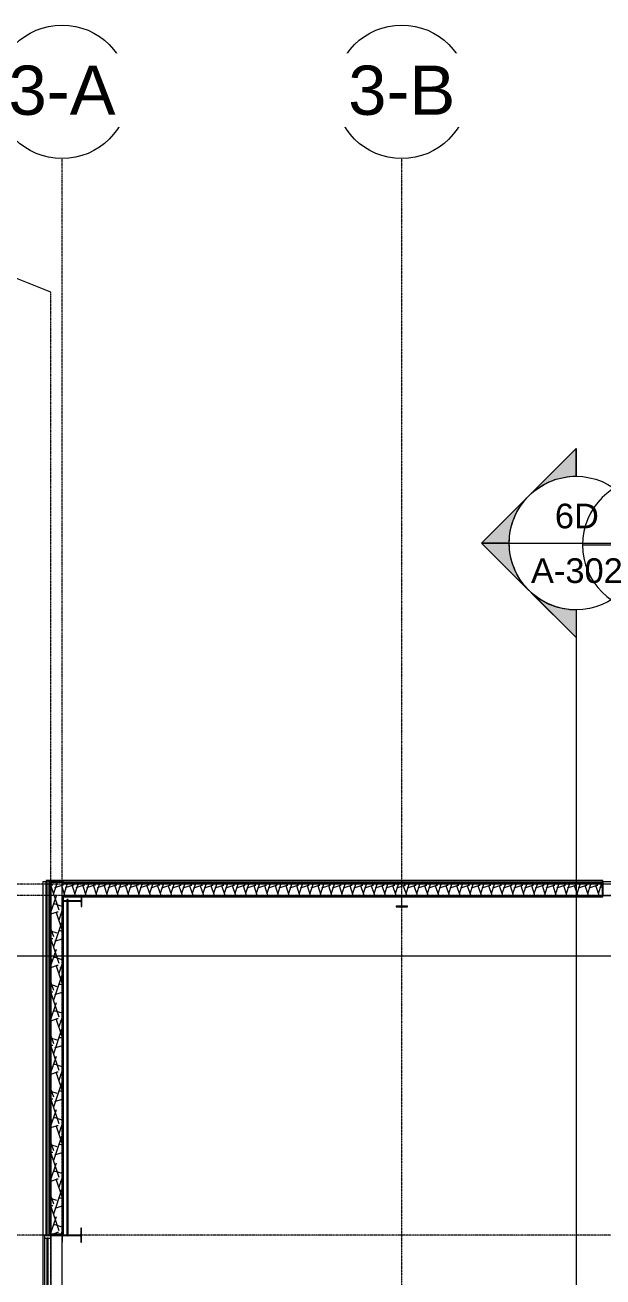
# Model space of a CAD drawing. Header units: inches. Extents: x 25369 to 33161, y -23509 to -20274.
# Drawn here: x 27972 to 28388, y -21174 to -20274 of the extents above; entities that cross this region are included whole.
import ezdxf

# ---------------------------------------------------------------- set-up
doc = ezdxf.new("R2010")
doc.units = ezdxf.units.IN
doc.header["$MEASUREMENT"] = 0
doc.linetypes.add('Grid Line 1_2_', pattern=[0.875, 0.5, -0.125, 0.125, -0.125])
for name, color, linetype, lineweight in [('A-GLAZ-CURT', 52, 'Continuous', 9), ('A-GLAZ-CWMG', 51, 'Continuous', 9), ('A-WALL', 113, 'Continuous', 9), ('A-WALL-PATT', 111, 'Continuous', 25), ('G-ANNO-SYMB', 111, 'Continuous', 9), ('L-SITE-WALL', 31, 'Continuous', 9), ('S-BEAM', 12, 'Continuous', 9), ('S-COLS', 52, 'Continuous', 9), ('S-GRID', 1, 'Continuous', 9), ('S-GRID-IDEN', 1, 'Continuous', 9)]:
    doc.layers.add(name, color=color, linetype=linetype, lineweight=lineweight)
doc.styles.add('Arial', font='arial.ttf', dxfattribs={"height": 35.407186})
doc.styles.add('Arial_1', font='arial.ttf', dxfattribs={"height": 17.703593})
pattern_1 = [(45, (5929.126, 0), (-19.00703, 19.00703), []), (45, (5929.126, 28.8), (-19.00703, 19.00703), [])]
pattern_2 = [(0, (5929.126, 0), (0, 24), []), (90, (5929.126, 0), (-24, 1e-15), [])]
pattern_3 = [(161.57, (5930.086, 0.96), (-7.6802237, -0.0009796), [0, -54.643, 6.067, 0]), (18.43, (5928.166, 0.96), (-7.6802237, 0.0009796), [0, -54.643, 6.067, 0]), (108.43, (5930.086, 0.96), (3.8382953, -19.20136532), [18.211, -42.499]), (71.57, (5928.166, 0.96), (3.8382953, 19.20136532), [18.211, -42.499])]

# ---------------------------------------------------------------- blocks, each defined once
blk = doc.blocks.new('Struct_Xcel_Sports Complex_rvt-2-Overall Floor Plan')
at = {"layer": 'L-SITE-WALL', "color": 7}
blk.add_line((22058.14, -21143.93), (22058.14, -20899.55), dxfattribs=at)
blk = doc.blocks.new('Rectangular Mullion - Exterior 2_ x 4_5_-1142339-Overall Floor Plan')
at = {"layer": 'A-GLAZ-CWMG', "lineweight": 13}
for p, q in [((-2, 3), (0, 3)), ((-2, -1.5), (-2, 3)), ((0, 3), (0, -1.5)), ((0, -1.5), (-2, -1.5))]:
    blk.add_line(p, q, dxfattribs=at)
blk = doc.blocks.new('Girt_C - 8_D-1405501-Overall Floor Plan')
at = {"layer": 'S-BEAM'}
for p, q in [((22555.27, -20891.55), (22458.52, -20891.55)), ((22458.52, -20899.55), (22551.14, -20899.55))]:
    blk.add_line(p, q, dxfattribs=at)
blk = doc.blocks.new('Girt_C - 8_D-1405510-Overall Floor Plan')
at = {"layer": 'S-BEAM'}
for p, q in [((22061.64, -21143.68), (22061.64, -21182.12)), ((22069.64, -21182.12), (22069.64, -21148.8))]:
    blk.add_line(p, q, dxfattribs=at)
blk = doc.blocks.new('System Panel - INSULATED LOW-E GLAZING _SEE ELEVATIONS FOR U-FACTOR_ SHGC_ _ LT_-827433-Overall Floor Plan')
at = {"layer": 'A-GLAZ-CURT'}
for p, q in [((17.09375, -0.25), (-17.09375, -0.25)), ((-17.09375, -0.25), (-17.09375, -1.25)), ((-17.09375, -1.25), (-17.09375, -0.25)), ((17.09375, -0.25), (-17.09375, -0.25)), ((-17.09375, -1.25), (17.09375, -1.25)), ((-17.09375, -1.25), (17.09375, -1.25)), ((17.09375, -1.25), (17.09375, -0.25)), ((17.09375, -0.25), (17.09375, -1.25))]:
    blk.add_line(p, q, dxfattribs=at)
blk = doc.blocks.new('Rectangular Mullion - Exterior 2_ x 4_5_-V79-Overall Floor Plan')
at = {"layer": 'A-GLAZ-CWMG'}
for p, q in [((22057.02, -22300.37), (22057.02, -22334.55)), ((22061.52, -22300.37), (22061.52, -22334.55))]:
    blk.add_line(p, q, dxfattribs=at)
blk = doc.blocks.new('Round Bar - 1_-1267021-Overall Floor Plan')
at = {"layer": 'S-BEAM'}
for p, q in [((22073.14, -21867.69), (22073.14, -21988.86)), ((22074.14, -21988.86), (22074.14, -21867.69))]:
    blk.add_line(p, q, dxfattribs=at)
for centre, start_param, end_param in [((22073.64, -21867.69), 0, 3.141593), ((22073.64, -21867.69), 3.141593, 6.283185), ((22073.64, -22108.84), 3.926991, 5.497787)]:
    blk.add_ellipse(centre, major_axis=(0.5, 0), ratio=0.507473, start_param=start_param, end_param=end_param, dxfattribs=at)
blk = doc.blocks.new('Round Bar - 1_-V84-Overall Floor Plan')
at = {"layer": 'S-BEAM'}
for p, q in [((22073.14, -21022.63), (22073.14, -21143.8)), ((22074.14, -21143.8), (22074.14, -21022.63))]:
    blk.add_line(p, q, dxfattribs=at)
for centre, start_param, end_param in [((22073.64, -20902.65), 0, 3.141593), ((22073.64, -21143.8), 0, 3.141593), ((22073.64, -21143.8), 3.141593, 6.283185)]:
    blk.add_ellipse(centre, major_axis=(0.5, 0), ratio=0.507473, start_param=start_param, end_param=end_param, dxfattribs=at)
blk = doc.blocks.new('Section - Section Head - Filled-1526-Overall Floor Plan')
at = {"layer": 'G-ANNO-SYMB'}
h = blk.add_hatch(color=256, dxfattribs=at)
edge = h.paths.add_edge_path(flags=0)
edge.add_line((-0.4268, 0.1768), (-0.25, 0.3536))
edge.add_line((-0.25, 0.3536), (-0.25, 0.25))
edge.add_arc((-0.25, 0), 0.25, 90, 135)
h = blk.add_hatch(color=256, dxfattribs=at)
edge = h.paths.add_edge_path(flags=0)
edge.add_arc((-0.25, 0), 0.25, 45, 90)
edge.add_line((-0.25, 0.25), (-0.25, 0.3536))
edge.add_line((-0.25, 0.3536), (-0.0732, 0.1768))
h = blk.add_hatch(color=256, dxfattribs=at)
edge = h.paths.add_edge_path(flags=0)
edge.add_arc((-0.25, 0), 0.2503, 137.9216, 180)
edge.add_line((-0.5003, 0), (-0.6036, 0))
edge.add_line((-0.6036, 0), (-0.4358, 0.1678))
h = blk.add_hatch(color=256, dxfattribs=at)
edge = h.paths.add_edge_path(flags=0)
edge.add_line((-0.0642, 0.1678), (0.1036, 0))
edge.add_line((0.1036, 0), (0.0003, 0))
edge.add_arc((-0.25, 0), 0.2503, 0, 42.0784)
for p, q in [((-0.25, 0.3536), (-0.6036, 0)), ((-0.25, 0.3536), (-0.4268, 0.1768)), ((-0.25, 0.3536), (0.1036, 0)), ((-0.25, 0.25), (-0.25, 0.3536)), ((-0.0732, 0.1768), (-0.25, 0.3536)), ((-0.25, 0.3536), (-0.25, 0.25)), ((-0.4358, 0.1678), (-0.6036, 0)), ((0.1036, 0), (-0.0642, 0.1678)), ((-0.6036, 0), (-0.5003, 0)), ((0.0003, 0), (0.1036, 0)), ((-0.5, 0), (-0.6036, 0)), ((0, 0), (0.1036, 0))]:
    blk.add_line(p, q, dxfattribs=at)
for radius, start, end in [(0.25, 360, 180), (0.25, 90, 135), (0.25, 45, 90), (0.2503, 137.9216, 180), (0.2503, 0, 42.0784), (0.25, 180, 360)]:
    blk.add_arc((-0.25, 0), radius, start, end, dxfattribs=at)
blk = doc.blocks.new('Grid - Grid Head - Circle-14747-Overall Floor Plan')
at = {"layer": 'S-GRID-IDEN'}
blk.add_circle((0, 0), 0.25, dxfattribs=at)

msp = doc.modelspace()

# ---------------------------------------------------------------- hatches: boundary and pattern name
at = {"layer": 'A-WALL-PATT', "lineweight": 9}
h = msp.add_hatch(dxfattribs=at)
h.set_pattern_fill('FP_18', color=256, style=0, pattern_type=2)
h.set_pattern_definition(pattern_2)
h.paths.add_polyline_path([(27989.27, -21142.93), (27990.27, -21142.93), (27990.27, -20889.93), (27989.27, -20889.93), (27989.27, -21136.05)], flags=0)
h = msp.add_hatch(dxfattribs=at)
h.set_pattern_fill('FP_16', color=256, style=0, pattern_type=2)
h.set_pattern_definition(pattern_3)
h.paths.add_polyline_path([(27994.24, -21142.93), (27998.77, -21142.93), (27998.77, -20889.93), (27990.77, -20889.93), (27990.77, -21142.93)], flags=0)
h = msp.add_hatch(dxfattribs=at)
h.set_pattern_fill('FP_16', color=256, style=0, pattern_type=2)
h.set_pattern_definition(pattern_3)
h.paths.add_polyline_path([(27999.52, -20899.55), (28387.64, -20899.55), (28387.64, -20891.55), (27998.77, -20891.55), (27998.77, -20899.55)], flags=0)
h = msp.add_hatch(dxfattribs=at)
h.set_pattern_fill('FP_18', color=256, style=0, pattern_type=2)
h.set_pattern_definition(pattern_2)
h.paths.add_polyline_path([(27999.52, -20891.55), (28387.64, -20891.55), (28387.64, -20890.55), (27999.52, -20890.55)], flags=0)
at = {"layer": 'S-COLS'}
h = msp.add_hatch(dxfattribs=at)
h.set_pattern_fill('FP_13', color=256, style=0, pattern_type=2)
h.set_pattern_definition(pattern_1)
h.paths.add_polyline_path([(28239.02, -20907.8), (28247.02, -20907.8), (28247.02, -20907.37), (28243.85, -20907.37), (28243.36, -20907.17), (28243.16, -20906.68), (28243.16, -20900.68), (28243.36, -20900.19), (28243.85, -20899.99), (28247.02, -20899.99), (28247.02, -20899.55), (28239.02, -20899.55), (28239.02, -20899.99), (28242.18, -20899.99), (28242.67, -20900.19), (28242.87, -20900.68), (28242.87, -20906.68), (28242.67, -20907.17), (28242.18, -20907.37), (28239.02, -20907.37)], flags=0)
h = msp.add_hatch(dxfattribs=at)
h.set_pattern_fill('FP_13', color=256, style=0, pattern_type=2)
h.set_pattern_definition(pattern_1)
h.paths.add_polyline_path([(27999.2, -21148.8), (27999.2, -21144.64), (27999.4, -21144.15), (27999.89, -21143.95), (28002.34, -21143.89), (28002.27, -21143.66), (27999.89, -21143.66), (27999.4, -21143.46), (27999.2, -21142.97), (27999.2, -21138.8), (27998.77, -21138.8), (27998.77, -21148.8)], flags=0)
h.paths.add_polyline_path([(28012.77, -21148.8), (28012.77, -21138.8), (28012.33, -21138.8), (28012.33, -21142.97), (28012.13, -21143.46), (28011.64, -21143.66), (28003.27, -21143.66), (28003.18, -21143.9), (28003.25, -21143.95), (28011.78, -21144.01), (28012.13, -21144.15), (28012.33, -21144.64), (28012.33, -21148.8)], flags=0)

# ---------------------------------------------------------------- linework, layer by layer
at = {"layer": 'A-WALL', "lineweight": 25}
for p, q in [((27987.89, -20889.18), (27987.45, -20889.18)), ((27987.45, -20889.18), (27987.45, -21143.68)), ((28387.64, -20889.05), (27987.89, -20889.05)), ((27987.89, -20889.05), (27987.89, -20889.18)), ((28387.64, -20900.3), (28387.64, -20889.05)), ((27999.52, -21143.68), (27999.52, -20900.3)), ((27999.52, -20900.3), (28387.64, -20900.3)), ((27987.45, -21143.68), (27999.52, -21143.68))]:
    msp.add_line(p, q, dxfattribs=at)
at = {"layer": 'A-WALL'}
for p, q in [((27987.77, -20889.18), (27987.77, -21143.68)), ((27999.52, -20889.18), (27987.89, -20889.18)), ((27989.27, -20889.18), (27989.27, -21143.68)), ((27989.27, -20889.93), (27998.77, -20889.93)), ((27990.27, -20889.93), (27990.27, -21142.93)), ((27990.77, -20889.93), (27990.77, -21142.93)), ((27998.77, -20889.93), (27998.77, -20891.55)), ((28387.64, -20891.55), (27998.77, -20891.55)), ((27999.52, -20891.55), (27999.52, -20889.18)), ((28387.64, -20890.55), (27999.52, -20890.55)), ((27998.77, -20899.55), (27998.77, -21142.93)), ((27998.77, -20899.55), (28387.64, -20899.55)), ((27998.77, -21142.93), (27989.27, -21142.93))]:
    msp.add_line(p, q, dxfattribs=at)
at = {"layer": 'G-ANNO-SYMB'}
for p, q in [((28320.3, -20646.34), (28416.3, -20646.34)), ((28372.98, -20647.61), (28468.98, -20647.61)), ((28368.3, -20694.34), (28368.3, -22908.84)), ((28701.76, -20943.13), (27934.61, -20943.13))]:
    msp.add_line(p, q, dxfattribs=at)
at = {"layer": 'L-SITE-WALL'}
for p, q in [((27985.27, -20889.55), (27987.45, -20889.55)), ((27985.27, -22800.8), (27985.27, -20889.55)), ((27987.45, -20891.55), (27987.27, -20891.55)), ((27987.27, -20891.55), (27987.27, -21143.93)), ((28387.64, -20889.55), (28484.39, -20889.55))]:
    msp.add_line(p, q, dxfattribs=at)
at = {"layer": 'S-COLS', "lineweight": 15}
for p, q in [((27999.2, -20899.55), (27998.77, -20899.55)), ((27998.77, -20899.55), (27998.77, -20907.55)), ((27999.2, -20902.72), (27999.2, -20899.55)), ((28013.02, -20899.55), (28012.58, -20899.55)), ((28012.58, -20899.55), (28012.58, -20902.72)), ((28013.02, -20907.55), (28013.02, -20899.55)), ((28247.02, -20899.55), (28239.02, -20899.55)), ((28239.02, -20899.55), (28239.02, -20899.99)), ((28239.02, -20899.99), (28242.18, -20899.99)), ((28242.87, -20900.68), (28242.87, -20906.68)), ((28243.16, -20906.68), (28243.16, -20900.68)), ((28243.85, -20899.99), (28247.02, -20899.99)), ((28247.02, -20899.99), (28247.02, -20899.55)), ((27998.77, -20907.55), (27999.2, -20907.55)), ((27999.2, -20907.55), (27999.2, -20904.39)), ((28002.27, -20903.41), (27999.89, -20903.41)), ((27999.89, -20903.7), (28002.27, -20903.7)), ((28011.89, -20903.41), (28003.27, -20903.41)), ((28003.27, -20903.7), (28011.89, -20903.7)), ((28012.58, -20904.39), (28012.58, -20907.55)), ((28012.58, -20907.55), (28013.02, -20907.55)), ((28242.18, -20907.37), (28239.02, -20907.37)), ((28239.02, -20907.37), (28239.02, -20907.8)), ((28239.02, -20907.8), (28247.02, -20907.8)), ((28247.02, -20907.37), (28243.85, -20907.37)), ((28247.02, -20907.8), (28247.02, -20907.37)), ((27999.2, -21138.8), (27998.77, -21138.8)), ((27998.77, -21138.8), (27998.77, -21148.8)), ((27999.2, -21142.97), (27999.2, -21138.8)), ((28002.27, -21143.66), (27999.89, -21143.66)), ((27999.89, -21143.95), (28002.39, -21143.95)), ((28003.14, -21143.95), (28011.64, -21143.95)), ((28011.64, -21143.66), (28003.27, -21143.66)), ((28012.77, -21138.8), (28012.33, -21138.8)), ((28012.33, -21138.8), (28012.33, -21142.97)), ((28012.77, -21148.8), (28012.77, -21138.8)), ((27998.77, -21148.8), (27999.2, -21148.8)), ((27999.2, -21148.8), (27999.2, -21144.64)), ((28012.33, -21144.64), (28012.33, -21148.8)), ((28012.33, -21148.8), (28012.77, -21148.8))]:
    msp.add_line(p, q, dxfattribs=at)
for centre, start, end in [((28242.18, -20900.68), 0, 90), ((28243.85, -20900.68), 90, 180), ((27999.89, -20902.72), 180, 270), ((27999.89, -20904.39), 90, 180), ((28011.89, -20902.72), 270, 0), ((28011.89, -20904.39), 0, 90), ((28242.18, -20906.68), 270, 0), ((28243.85, -20906.68), 180, 270), ((27999.89, -21142.97), 180, 270), ((27999.89, -21144.64), 90, 180), ((28011.64, -21142.97), 270, 0), ((28011.64, -21144.64), 0, 90)]:
    msp.add_arc(centre, 0.691, start, end, dxfattribs=at)
at = {"layer": 'S-GRID', "linetype": 'Grid Line 1_2_'}
for p, q in [((27998.77, -23155.1), (27998.77, -20370)), ((28243.02, -23155.1), (28243.02, -20370)), ((27990.77, -22996.34), (27990.77, -20466)), ((28800.98, -20891.55), (27496.49, -20891.55)), ((28800.98, -20899.55), (27400.49, -20899.55)), ((28694.14, -21143.8), (27400.49, -21143.8))]:
    msp.add_line(p, q, dxfattribs=at)
at = {"layer": 'S-GRID'}
msp.add_line((27990.77, -20466), (27818.61, -20397.06), dxfattribs=at)

# ---------------------------------------------------------------- block references
at = {"lineweight": 5}
msp.add_blockref('Struct_Xcel_Sports Complex_rvt-2-Overall Floor Plan', (5929.13, 0), dxfattribs=at)
at = {"layer": 'A-GLAZ-CURT', "rotation": 89.99999999996285}
msp.add_blockref('System Panel - INSULATED LOW-E GLAZING _SEE ELEVATIONS FOR U-FACTOR_ SHGC_ _ LT_-827433-Overall Floor Plan', (27987.64, -21163.02), dxfattribs=at)
at = {"layer": 'A-GLAZ-CWMG', "extrusion": (0, 0, -1), "rotation": 90.00000000003713}
msp.add_blockref('Rectangular Mullion - Exterior 2_ x 4_5_-1142339-Overall Floor Plan', (-27987.64, -21143.93), dxfattribs=at)
at = {"layer": 'A-GLAZ-CWMG'}
msp.add_blockref('Rectangular Mullion - Exterior 2_ x 4_5_-V79-Overall Floor Plan', (5929.13, 1154.44), dxfattribs=at)
at = {"layer": 'G-ANNO-SYMB', "extrusion": (0, 0, -1), "xscale": 191.9999999999999, "yscale": 191.9999999999999, "zscale": 191.9999999999999, "rotation": 270.0000000000003}
msp.add_blockref('Section - Section Head - Filled-1526-Overall Floor Plan', (-28368.3, -20694.34), dxfattribs=at)
at = {"layer": 'G-ANNO-SYMB', "xscale": 191.9999999999999, "yscale": 191.9999999999999, "zscale": 191.9999999999999, "rotation": 269.9999999999996}
msp.add_blockref('Section - Section Head - Filled-1526-Overall Floor Plan', (28420.98, -20695.61), dxfattribs=at)
at = {"layer": 'S-BEAM'}
for name, p in [('Girt_C - 8_D-1405501-Overall Floor Plan', (5929.13, 0)), ('Round Bar - 1_-V84-Overall Floor Plan', (5929.13, 0)), ('Round Bar - 1_-1267021-Overall Floor Plan', (5929.13, 965)), ('Girt_C - 8_D-1405510-Overall Floor Plan', (5929.13, 0))]:
    msp.add_blockref(name, p, dxfattribs=at)
at = {"layer": 'S-GRID-IDEN', "xscale": 191.9999999999999, "yscale": 191.9999999999999, "zscale": 191.9999999999999}
for p in [(27998.77, -20322), (28243.02, -20322)]:
    msp.add_blockref('Grid - Grid Head - Circle-14747-Overall Floor Plan', p, dxfattribs=at)

# ---------------------------------------------------------------- texts
at = {"layer": 'G-ANNO-SYMB', "char_height": 17.704, "attachment_point": 2, "line_spacing_factor": 0.938532, "style": 'Arial_1'}
for s, insert, width in [('6D', (28368.91, -20618), 37.584), ('A-302', (28368.91, -20657.28), 78.624)]:
    msp.add_mtext(s, dxfattribs=dict(at, insert=insert, width=width))

# ---------------------------------------------------------------- next in the draw order: texts
at = {"layer": 'S-GRID-IDEN', "char_height": 35.407, "width": 91.584, "attachment_point": 2, "line_spacing_factor": 0.938532, "style": 'Arial', "bg_fill": 3, "box_fill_scale": 1.25, "bg_fill_color": 0, "bg_fill_transparency": 0}
for s, insert in [('3-A', (27998.76, -20303.13)), ('3-B', (28243.01, -20303.13))]:
    msp.add_mtext(s, dxfattribs=dict(at, insert=insert))

doc.saveas('drawing.dxf')
